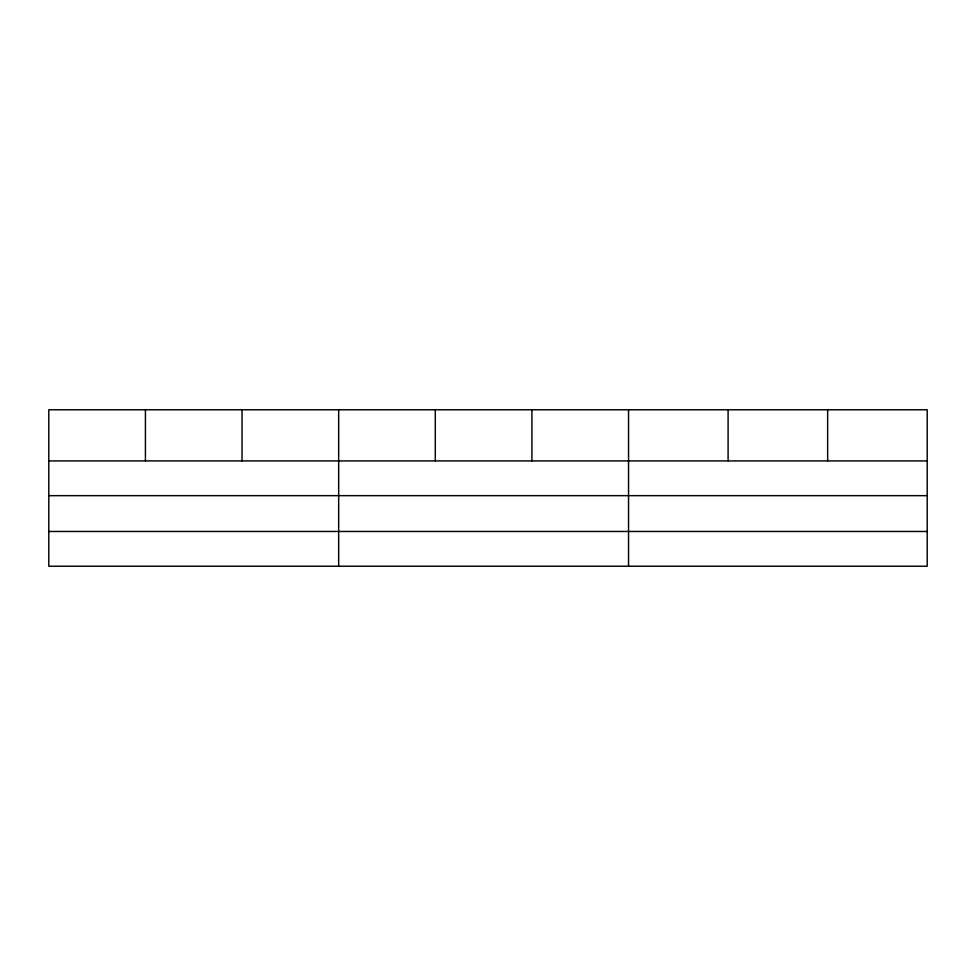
<?xml version="1.0" encoding="UTF-8"?>
<svg xmlns="http://www.w3.org/2000/svg" width="976" height="976" viewBox="0 0 976 976"><rect width="100%" height="100%" fill="white"/><g stroke="black" fill="none" stroke-linecap="round" stroke-linejoin="round"><path stroke-width="1.46" d="M927.2 495.662L927.2 409.774L48.8 409.774L48.8 566.226L927.2 566.226L927.2 495.662L48.8 495.662M48.8 460.916L927.2 460.916M48.8 531.469L927.2 531.469M827.648 409.774L827.648 460.916M728.096 409.774L728.096 460.916M628.544 409.774L628.544 566.226M531.92 409.774L531.92 460.916M435.296 409.774L435.296 460.916M338.672 409.774L338.672 566.226M242.048 409.774L242.048 460.916M145.424 409.774L145.424 460.916"/></g></svg>
